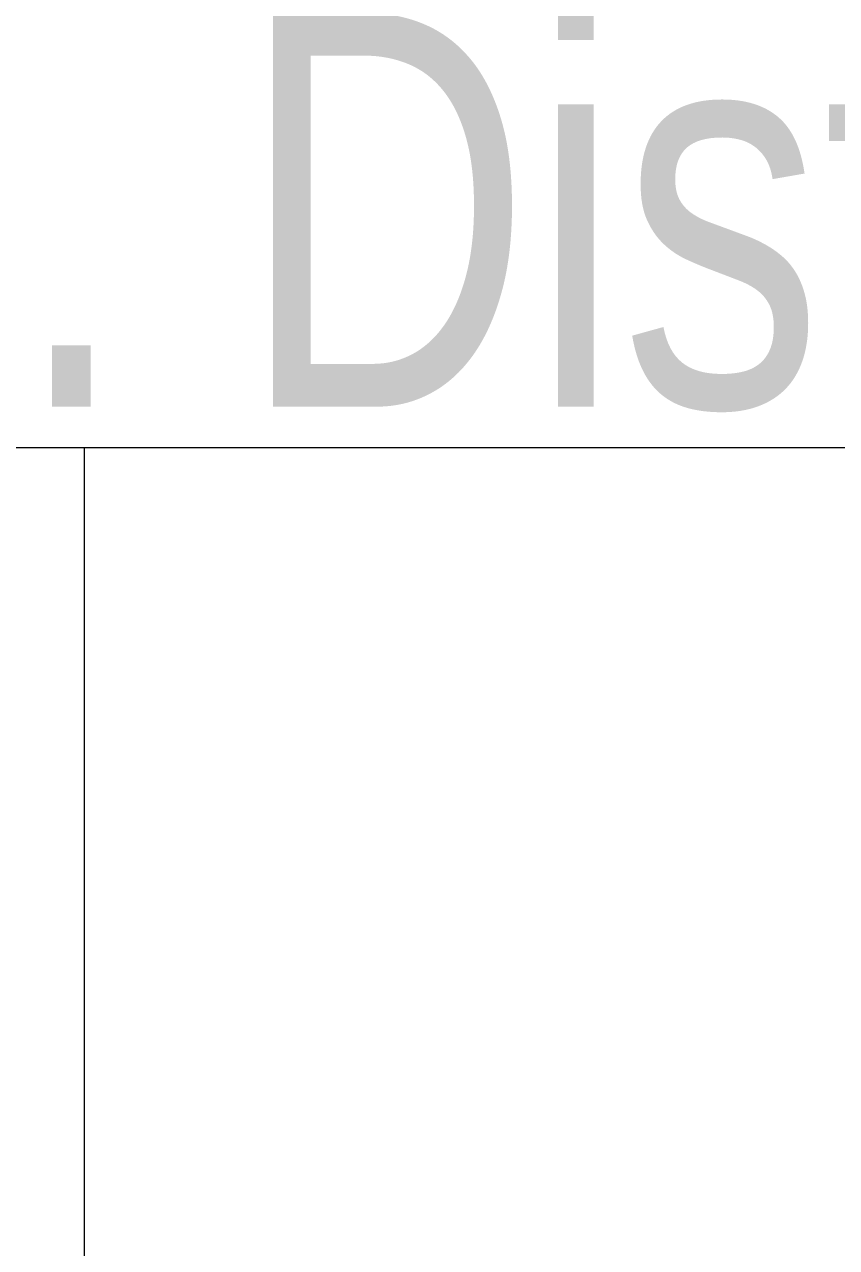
# Model space of a CAD drawing. Header units: millimetres. Extents: x 26027 to 581921, y 7230 to 233891.
# Drawn here: x 478372.6 to 478552.9, y 152657.6 to 152929.3 of the extents above; entities that cross this region are included whole.
import ezdxf

# ---------------------------------------------------------------- set-up
doc = ezdxf.new("R2010")
doc.units = ezdxf.units.MM
doc.header["$LTSCALE"] = 5
doc.layers.add('EXF', color=7, linetype='Continuous', lineweight=0, true_color=0x4e7e3e)
for name, color, linetype, lineweight in [('Medical Equipment and Furniture', 163, 'Continuous', 0), ('NEW Wall', 166, 'Continuous', 5), ('Walls', 32, 'Continuous', 5)]:
    doc.layers.add(name, color=color, linetype=linetype, lineweight=lineweight)
doc.styles.add('X3G_ENTITY_257CFD', font='swisscl.ttf', dxfattribs={"height": 200})

# ---------------------------------------------------------------- blocks, each defined once
blk = doc.blocks.new('*X24')
at = {"color": 0}
for p, q in [((13, 1), (13, 1)), ((13, 1), (13, 1)), ((13, 1), (13, 1)), ((13, 1), (13, 1)), ((13, 1), (13, 1)), ((13, 1), (13, 1)), ((13, 1), (13, 1)), ((13, 1), (13, 1)), ((13, 1), (13, 1)), ((13, 1), (13, 1)), ((13, 1), (13, 1)), ((13, 1), (13, 1)), ((13, 1), (13, 1)), ((13, 1), (13, 1)), ((13, 1), (13, 1)), ((13, 1), (14, 1)), ((13, 1), (14, 1)), ((13, 1), (14, 1)), ((13, 1), (13, 1)), ((13, 1), (13, 1)), ((13, 1), (13, 1)), ((13, 1), (13, 1)), ((13, 1), (13, 1)), ((13, 1), (13, 1)), ((13, 1), (13, 1)), ((13, 1), (13, 1)), ((13, 1), (13, 1)), ((13, 1), (13, 1)), ((13, 1), (13, 1)), ((13, 1), (13, 1)), ((13, 1), (13, 1)), ((13, 1), (13, 1)), ((13, 1), (13, 1)), ((13, 1), (13, 1)), ((13, 1), (13, 1)), ((13, 1), (13, 1)), ((13, 1), (13, 1)), ((13, 1), (13, 1)), ((13, 1), (13, 1)), ((13, 1), (13, 1)), ((13, 1), (13, 1)), ((13, 1), (13, 1)), ((13, 1), (13, 1)), ((13, 1), (13, 1)), ((13, 1), (13, 1)), ((13, 1), (13, 1)), ((13, 1), (13, 1)), ((13, 1), (13, 1)), ((13, 1), (13, 1)), ((13, 1), (13, 1)), ((13, 1), (13, 1)), ((13, 1), (13, 1)), ((13, 1), (13, 1)), ((13, 1), (13, 1)), ((13, 1), (13, 1)), ((13, 1), (13, 1)), ((13, 1), (13, 1)), ((13, 1), (13, 1)), ((13, 1), (13, 1)), ((13, 1), (13, 1)), ((13, 1), (13, 1)), ((13, 1), (13, 1)), ((13, 1), (13, 1)), ((13, 1), (13, 1)), ((13, 1), (13, 1)), ((13, 1), (13, 1)), ((13, 1), (13, 1)), ((13, 1), (13, 1)), ((13, 1), (13, 1)), ((13, 1), (13, 1)), ((13, 1), (13, 1)), ((13, 1), (13, 1)), ((13, 1), (13, 1)), ((13, 1), (13, 1)), ((13, 1), (13, 1)), ((13, 1), (13, 1)), ((13, 1), (13, 1)), ((13, 1), (13, 1)), ((13, 1), (13, 1)), ((13, 1), (13, 1)), ((13, 1), (13, 1)), ((13, 1), (13, 1)), ((13, 1), (13, 1)), ((13, 1), (13, 1)), ((13, 1), (13, 1)), ((13, 1), (13, 1)), ((13, 1), (13, 1)), ((13, 1), (13, 1)), ((13, 1), (13, 1)), ((13, 1), (13, 1)), ((13, 1), (13, 1)), ((13, 1), (13, 1)), ((13, 1), (13, 1)), ((13, 1), (13, 1)), ((13, 1), (13, 1)), ((13, 1), (13, 1)), ((13, 1), (13, 1)), ((13, 1), (13, 1)), ((13, 1), (13, 1)), ((13, 1), (13, 1)), ((13, 1), (13, 1)), ((13, 1), (13, 1)), ((13, 1), (13, 1)), ((13, 1), (13, 1)), ((13, 1), (13, 1)), ((13, 1), (13, 1)), ((13, 1), (13, 1)), ((13, 1), (13, 1)), ((13, 1), (13, 1)), ((13, 1), (13, 1)), ((13, 1), (13, 1)), ((13, 1), (13, 1)), ((13, 1), (13, 1)), ((13, 1), (13, 1)), ((13, 1), (13, 1)), ((13, 1), (13, 1)), ((13, 1), (13, 1)), ((13, 1), (13, 1)), ((13, 1), (13, 1)), ((13, 1), (13, 1)), ((13, 1), (13, 1)), ((13, 1), (13, 1)), ((13, 1), (13, 1)), ((13, 1), (14, 1)), ((13, 0), (13, 0)), ((13, 0), (13, 0)), ((13, 0), (13, 0)), ((13, 0), (13, 0)), ((13, 0), (13, 0)), ((13, 0), (13, 0)), ((13, 0), (13, 0)), ((13, 0), (13, 0)), ((13, 0), (13, 0)), ((13, 0), (13, 0)), ((13, 0), (13, 0)), ((13, 0), (13, 0)), ((13, 0), (13, 0)), ((13, 0), (13, 0)), ((13, 0), (13, 0)), ((13, 0), (13, 0)), ((13, 0), (13, 0)), ((13, 0), (13, 0)), ((13, 0), (13, 0)), ((13, 0), (13, 0)), ((13, 0), (13, 0)), ((13, 0), (13, 0)), ((13, 0), (13, 0)), ((13, 0), (13, 0)), ((13, 0), (13, 0)), ((13, 0), (13, 0)), ((13, 0), (13, 0)), ((13, 0), (13, 0)), ((13, 0), (13, 0)), ((13, 0), (13, 0)), ((13, 0), (13, 0)), ((13, 0), (13, 0)), ((13, 0), (13, 0)), ((13, 0), (13, 0)), ((13, 0), (13, 0)), ((13, 0), (13, 0)), ((13, 0), (13, 0)), ((13, 0), (13, 0)), ((13, 0), (13, 0)), ((13, 0), (13, 0)), ((13, 0), (13, 0)), ((13, 0), (13, 0)), ((13, 0), (13, 0)), ((13, 0), (13, 0)), ((13, 0), (13, 0)), ((13, 0), (13, 0)), ((13, 0), (13, 0)), ((13, 0), (13, 0)), ((13, 0), (14, 0)), ((13, 0), (14, 0)), ((13, 0), (13, 0)), ((13, 0), (14, 0)), ((14, 1), (14, 1)), ((14, 1), (14, 1)), ((14, 1), (14, 1)), ((14, 1), (14, 1)), ((14, 1), (14, 1)), ((14, 1), (14, 1)), ((14, 1), (14, 1)), ((14, 1), (14, 1)), ((14, 1), (14, 1)), ((14, 1), (14, 1)), ((14, 1), (14, 1)), ((14, 1), (14, 1)), ((14, 1), (14, 1)), ((14, 1), (14, 1)), ((14, 1), (14, 1)), ((14, 1), (14, 1)), ((14, 1), (14, 1)), ((14, 1), (14, 1)), ((14, 1), (14, 1)), ((14, 1), (14, 1)), ((14, 1), (14, 1)), ((14, 1), (14, 1)), ((14, 1), (14, 1)), ((14, 1), (14, 1)), ((14, 1), (14, 1)), ((14, 1), (14, 1)), ((14, 1), (14, 1)), ((14, 1), (14, 1)), ((14, 1), (14, 1)), ((14, 1), (14, 1)), ((14, 1), (14, 1)), ((14, 1), (14, 1)), ((14, 1), (14, 1)), ((14, 1), (14, 1)), ((14, 1), (14, 1)), ((14, 1), (14, 1)), ((14, 1), (14, 1)), ((14, 1), (14, 1)), ((14, 1), (14, 1)), ((14, 1), (14, 1)), ((14, 1), (14, 1)), ((14, 1), (14, 1)), ((14, 1), (14, 1)), ((14, 1), (14, 1)), ((14, 1), (14, 1)), ((14, 1), (14, 1)), ((14, 1), (14, 1)), ((14, 1), (14, 1)), ((14, 1), (14, 1)), ((14, 1), (14, 1)), ((14, 1), (14, 1)), ((14, 1), (14, 1)), ((14, 1), (14, 1)), ((14, 1), (14, 1)), ((14, 1), (14, 1)), ((14, 1), (14, 1)), ((14, 1), (14, 1)), ((14, 1), (14, 1)), ((14, 1), (14, 1)), ((14, 1), (14, 1)), ((14, 1), (14, 1)), ((14, 1), (14, 1)), ((14, 1), (14, 1)), ((14, 1), (14, 1)), ((14, 1), (14, 1)), ((14, 1), (14, 1)), ((14, 1), (14, 1)), ((14, 1), (14, 1)), ((14, 1), (14, 1)), ((14, 1), (14, 1)), ((14, 1), (14, 1)), ((14, 1), (14, 1)), ((14, 1), (14, 1)), ((14, 1), (14, 1)), ((14, 1), (14, 1)), ((14, 1), (14, 1)), ((14, 1), (14, 1)), ((14, 1), (14, 1)), ((14, 1), (14, 1)), ((14, 1), (14, 1)), ((14, 1), (14, 1)), ((14, 1), (14, 1)), ((14, 1), (14, 1)), ((14, 1), (14, 1)), ((14, 1), (14, 1)), ((14, 1), (14, 1)), ((14, 1), (14, 1)), ((14, 1), (14, 1)), ((14, 1), (14, 1)), ((14, 1), (14, 1)), ((14, 1), (14, 1)), ((14, 1), (14, 1)), ((14, 1), (14, 1)), ((14, 1), (14, 1)), ((14, 0), (14, 0)), ((14, 0), (14, 0)), ((14, 0), (14, 0)), ((14, 0), (14, 0)), ((14, 0), (14, 0)), ((14, 0), (14, 0)), ((14, 0), (14, 0)), ((14, 0), (14, 0)), ((14, 0), (14, 0)), ((14, 0), (14, 0)), ((14, 0), (14, 0)), ((14, 0), (14, 0)), ((14, 0), (14, 0)), ((14, 0), (14, 0)), ((14, 0), (14, 0)), ((14, 0), (14, 0)), ((14, 0), (14, 0)), ((14, 0), (14, 0)), ((14, 0), (14, 0)), ((14, 0), (14, 0)), ((14, 0), (14, 0)), ((14, 0), (14, 0)), ((14, 0), (14, 0)), ((14, 0), (14, 0)), ((14, 0), (14, 0)), ((14, 0), (14, 0)), ((14, 0), (14, 0)), ((14, 0), (14, 0)), ((14, 0), (14, 0)), ((14, 0), (14, 0)), ((14, 0), (14, 0)), ((14, 0), (14, 0)), ((14, 0), (14, 0)), ((14, 0), (14, 0)), ((14, 0), (14, 0)), ((14, 0), (14, 0)), ((14, 0), (14, 0)), ((14, 0), (14, 0)), ((14, 0), (14, 0)), ((14, 0), (14, 0)), ((14, 0), (14, 0)), ((14, 0), (14, 0)), ((14, 0), (14, 0)), ((14, 0), (14, 0)), ((14, 0), (14, 0)), ((14, 0), (14, 0)), ((14, 0), (14, 0)), ((14, 0), (14, 0)), ((13, 0), (13, 0)), ((13, 0), (14, 0)), ((13, 0), (13, 0)), ((13, 0), (14, 0)), ((13, 0), (13, 0)), ((13, 0), (14, 0)), ((13, 0), (13, 0)), ((13, 0), (13, 0)), ((13, 0), (13, 0)), ((13, 0), (13, 0)), ((13, 0), (14, 0)), ((13, 0), (13, 0)), ((13, 0), (14, 0)), ((13, 0), (13, 0)), ((13, 0), (14, 0)), ((13, 0), (13, 0)), ((13, 0), (14, 0)), ((13, 0), (13, 0)), ((13, 0), (14, 0)), ((13, 0), (13, 0)), ((13, 0), (14, 0)), ((13, 0), (13, 0)), ((13, 0), (14, 0)), ((13, 0), (13, 0)), ((13, 0), (13, 0)), ((13, 0), (13, 0)), ((13, 0), (14, 0)), ((13, 0), (13, 0)), ((13, 0), (14, 0)), ((13, 0), (13, 0)), ((13, 0), (14, 0)), ((13, 0), (13, 0)), ((13, 0), (14, 0)), ((13, 0), (13, 0)), ((13, 0), (13, 0)), ((13, 0), (13, 0)), ((13, 0), (13, 0)), ((13, 0), (13, 0)), ((13, 0), (13, 0)), ((13, 0), (13, 0)), ((13, 0), (13, 0)), ((13, 0), (13, 0)), ((13, 0), (13, 0)), ((13, 0), (13, 0)), ((13, 0), (13, 0)), ((13, 0), (13, 0)), ((13, 0), (13, 0)), ((13, 0), (13, 0)), ((13, 0), (13, 0)), ((13, 0), (13, 0)), ((13, 0), (13, 0)), ((13, 0), (13, 0)), ((13, 0), (13, 0)), ((13, 0), (13, 0)), ((13, 0), (13, 0)), ((13, 0), (13, 0)), ((13, 0), (13, 0)), ((13, 0), (13, 0)), ((13, 0), (13, 0)), ((13, 0), (13, 0)), ((13, 0), (13, 0)), ((13, 0), (13, 0)), ((13, 0), (13, 0)), ((13, 0), (13, 0)), ((13, -1), (13, -1)), ((13, -1), (13, -1)), ((13, -1), (13, -1)), ((13, -1), (13, -1)), ((13, -1), (13, -1)), ((13, -1), (14, -1)), ((13, -1), (13, -1)), ((14, 0), (14, 0)), ((14, 0), (14, 0)), ((14, 0), (14, 0)), ((14, 0), (14, 0)), ((14, 0), (14, 0)), ((14, 0), (14, 0)), ((14, 0), (14, 0)), ((14, 0), (14, 0)), ((14, 0), (14, 0)), ((14, 0), (14, 0)), ((14, 0), (14, 0)), ((14, 0), (14, 0)), ((14, 0), (14, 0)), ((14, 0), (14, 0)), ((14, 0), (14, 0)), ((13, 0), (14, 0)), ((14, 0), (14, 0)), ((14, 0), (14, 0)), ((14, 0), (14, 0)), ((14, 0), (14, 0)), ((14, 0), (14, 0)), ((14, 0), (14, 0)), ((14, 0), (14, 0)), ((14, 0), (14, 0)), ((14, 0), (14, 0)), ((14, 0), (14, 0)), ((14, 0), (14, 0)), ((14, 0), (14, 0)), ((14, 0), (14, 0)), ((14, 0), (14, 0)), ((14, 0), (14, 0)), ((14, 0), (14, 0)), ((14, 0), (14, 0)), ((14, 0), (14, 0)), ((14, 0), (14, 0)), ((14, 0), (14, 0)), ((14, 0), (14, 0)), ((14, 0), (14, 0)), ((14, 0), (14, 0)), ((14, 0), (14, 0)), ((14, 0), (14, 0)), ((14, 0), (14, 0)), ((14, 0), (14, 0)), ((14, 0), (14, 0)), ((14, 0), (14, 0)), ((14, 0), (14, 0)), ((14, 0), (14, 0)), ((14, 0), (14, 0)), ((14, 0), (14, 0)), ((14, 0), (14, 0)), ((14, -1), (14, -1)), ((14, -1), (14, -1)), ((14, -1), (14, -1)), ((14, -1), (14, -1)), ((14, -1), (14, -1))]:
    blk.add_line(p, q, dxfattribs=at)
blk = doc.blocks.new('*X23')
at = {"color": 0}
for p, q in [((5, 3), (5, 3)), ((5, 3), (5, 3)), ((5, 3), (5, 3)), ((5, 3), (5, 3)), ((5, 3), (5, 3)), ((5, 3), (5, 3)), ((5, 3), (5, 3)), ((5, 3), (5, 3)), ((5, 3), (5, 3)), ((5, 3), (5, 3)), ((5, 3), (5, 3)), ((5, 3), (5, 3)), ((5, 3), (5, 3)), ((5, 3), (5, 3)), ((5, 3), (5, 3)), ((5, 3), (5, 3)), ((5, 3), (5, 3)), ((5, 3), (5, 3)), ((5, 3), (5, 3)), ((5, 3), (5, 3)), ((5, 3), (5, 3)), ((5, 3), (5, 3)), ((5, 3), (5, 3)), ((5, 3), (5, 3)), ((5, 3), (5, 3)), ((5, 3), (5, 3)), ((5, 3), (5, 3)), ((5, 3), (5, 3)), ((5, 3), (5, 3)), ((5, 3), (5, 3)), ((5, 3), (5, 3)), ((5, 3), (5, 3)), ((5, 3), (5, 3)), ((5, 3), (5, 3)), ((5, 3), (5, 3)), ((5, 3), (5, 3)), ((5, 3), (5, 3)), ((5, 3), (5, 3)), ((5, 3), (5, 3)), ((5, 3), (5, 3)), ((5, 3), (5, 3)), ((5, 3), (5, 3)), ((5, 3), (5, 3)), ((5, 3), (5, 3)), ((5, 3), (5, 3)), ((5, 3), (5, 3)), ((5, 3), (5, 3)), ((5, 3), (5, 3)), ((5, 3), (5, 3)), ((5, 3), (5, 3)), ((5, 3), (5, 3)), ((5, 3), (5, 3)), ((5, 3), (5, 3)), ((5, 3), (5, 3)), ((5, 3), (5, 3)), ((5, 3), (5, 3)), ((5, 3), (5, 3)), ((5, 3), (5, 3)), ((5, 3), (5, 3)), ((5, 3), (5, 3)), ((5, 3), (5, 3)), ((5, 3), (5, 3)), ((5, 3), (5, 3)), ((5, 3), (5, 3)), ((5, 3), (5, 3)), ((5, 3), (5, 3)), ((6, 3), (5, 3)), ((5, 3), (5, 3)), ((6, 3), (5, 3)), ((5, 3), (5, 3)), ((6, 3), (5, 3)), ((5, 3), (5, 3)), ((6, 3), (5, 3)), ((5, 3), (5, 3)), ((5, 3), (5, 3)), ((5, 3), (5, 3)), ((5, 3), (5, 3)), ((5, 3), (5, 3)), ((5, 3), (5, 3)), ((5, 3), (5, 3)), ((5, 3), (5, 3)), ((5, 3), (5, 3)), ((5, 3), (5, 3)), ((5, 3), (5, 3)), ((5, 3), (5, 3)), ((5, 3), (5, 3)), ((5, 3), (5, 3)), ((5, 3), (5, 3)), ((5, 3), (5, 3)), ((5, 3), (5, 3)), ((5, 3), (5, 3)), ((5, 3), (5, 3)), ((5, 3), (5, 3)), ((5, 3), (5, 3)), ((5, 3), (5, 3)), ((5, 3), (5, 3)), ((6, 3), (6, 3)), ((6, 3), (6, 3)), ((6, 3), (6, 3)), ((6, 3), (6, 3)), ((6, 3), (6, 3)), ((6, 3), (6, 3)), ((6, 3), (6, 3)), ((6, 3), (6, 3)), ((6, 3), (6, 3)), ((6, 3), (6, 3)), ((6, 3), (6, 3)), ((6, 3), (6, 3)), ((6, 3), (6, 3)), ((6, 3), (6, 3)), ((6, 3), (6, 3)), ((6, 3), (6, 3)), ((6, 3), (6, 3)), ((6, 3), (6, 3)), ((6, 3), (6, 3)), ((6, 3), (6, 3)), ((6, 3), (6, 3)), ((6, 3), (6, 3)), ((6, 3), (6, 3)), ((6, 3), (6, 3)), ((6, 3), (6, 3)), ((6, 3), (6, 3)), ((6, 3), (6, 3)), ((6, 3), (6, 3)), ((6, 3), (6, 3)), ((6, 3), (6, 3)), ((6, 3), (6, 3)), ((6, 3), (6, 3)), ((6, 3), (6, 3)), ((6, 3), (6, 3)), ((6, 3), (6, 3)), ((6, 3), (6, 3)), ((6, 3), (6, 3)), ((6, 3), (6, 3)), ((6, 3), (6, 3)), ((6, 3), (6, 3)), ((6, 3), (6, 3)), ((6, 3), (6, 3)), ((6, 3), (6, 3)), ((6, 3), (6, 3)), ((6, 3), (6, 3)), ((6, 3), (6, 3)), ((6, 3), (6, 3)), ((6, 3), (6, 3)), ((6, 3), (6, 3)), ((6, 3), (6, 3)), ((6, 3), (6, 3)), ((6, 3), (6, 3)), ((6, 3), (6, 3)), ((6, 3), (6, 3)), ((6, 3), (6, 3)), ((6, 3), (6, 3)), ((6, 3), (6, 3)), ((6, 3), (6, 3)), ((6, 3), (6, 3)), ((6, 3), (6, 3)), ((6, 3), (6, 3)), ((6, 3), (6, 3)), ((6, 3), (6, 3)), ((6, 3), (6, 3)), ((6, 3), (6, 3)), ((6, 3), (6, 3)), ((6, 3), (6, 3)), ((6, 3), (6, 3)), ((6, 3), (6, 3)), ((6, 3), (6, 3)), ((6, 3), (6, 3)), ((6, 3), (6, 3)), ((6, 3), (6, 3)), ((6, 3), (6, 3)), ((6, 3), (6, 3)), ((6, 3), (6, 3)), ((6, 3), (6, 3)), ((6, 3), (6, 3)), ((6, 3), (6, 3)), ((6, 3), (6, 3)), ((6, 3), (6, 3)), ((6, 3), (6, 3)), ((6, 3), (6, 3)), ((6, 3), (6, 3)), ((6, 3), (6, 3)), ((6, 3), (6, 3)), ((6, 3), (6, 3)), ((6, 3), (6, 3)), ((6, 3), (6, 3)), ((6, 3), (6, 3)), ((6, 3), (6, 3)), ((6, 3), (6, 3)), ((6, 3), (6, 3)), ((6, 3), (6, 3)), ((6, 3), (6, 3)), ((6, 3), (6, 3)), ((6, 3), (6, 3)), ((6, 3), (6, 3)), ((6, 3), (6, 3)), ((6, 3), (6, 3)), ((6, 3), (6, 3)), ((6, 3), (6, 3)), ((6, 3), (6, 3)), ((6, 3), (6, 3)), ((6, 3), (6, 3)), ((6, 3), (6, 3)), ((6, 3), (6, 3)), ((6, 3), (6, 3)), ((6, 3), (6, 3)), ((6, 3), (6, 3)), ((6, 3), (6, 3)), ((6, 3), (6, 3)), ((6, 3), (6, 3)), ((6, 3), (6, 3)), ((6, 3), (6, 3)), ((6, 3), (6, 3)), ((6, 3), (6, 3)), ((6, 3), (6, 3)), ((6, 3), (6, 3)), ((6, 3), (6, 3)), ((6, 3), (6, 3)), ((6, 3), (6, 3)), ((6, 3), (6, 3)), ((6, 3), (6, 3)), ((6, 3), (6, 3)), ((6, 3), (6, 3)), ((6, 3), (6, 3)), ((6, 3), (6, 3)), ((6, 3), (6, 3)), ((6, 3), (6, 3)), ((6, 3), (6, 3)), ((6, 3), (6, 3)), ((6, 3), (6, 3)), ((6, 3), (6, 3)), ((6, 3), (6, 3)), ((6, 3), (6, 3)), ((6, 3), (6, 3)), ((6, 3), (6, 3)), ((6, 3), (6, 3)), ((6, 3), (6, 3)), ((6, 3), (6, 3)), ((6, 3), (6, 3)), ((6, 3), (6, 3)), ((6, 3), (6, 3)), ((6, 3), (6, 3)), ((6, 3), (6, 3)), ((6, 3), (6, 3)), ((6, 3), (6, 3)), ((6, 3), (6, 3)), ((6, 3), (6, 3)), ((6, 3), (6, 3)), ((6, 3), (6, 3)), ((6, 3), (6, 3)), ((6, 3), (6, 3)), ((6, 3), (6, 3)), ((6, 3), (6, 3)), ((6, 3), (6, 3)), ((6, 3), (6, 3)), ((6, 3), (6, 3)), ((6, 3), (6, 3)), ((6, 3), (6, 3)), ((6, 3), (6, 3)), ((6, 3), (6, 3)), ((6, 3), (6, 3)), ((6, 3), (6, 3)), ((6, 3), (6, 3)), ((6, 3), (6, 3)), ((6, 3), (6, 3)), ((6, 3), (6, 3)), ((6, 3), (6, 3)), ((6, 3), (6, 3)), ((6, 3), (6, 3)), ((6, 3), (6, 3)), ((6, 3), (6, 3)), ((6, 3), (6, 3)), ((6, 3), (6, 3)), ((6, 3), (6, 3)), ((6, 3), (6, 3)), ((6, 3), (6, 3)), ((6, 3), (6, 3)), ((6, 3), (6, 3)), ((6, 3), (6, 3)), ((6, 3), (6, 3)), ((6, 3), (6, 3)), ((6, 3), (6, 3)), ((6, 3), (6, 3)), ((6, 3), (6, 3)), ((6, 3), (6, 3)), ((6, 3), (6, 3)), ((6, 3), (6, 3)), ((6, 3), (6, 3)), ((6, 3), (6, 3)), ((6, 3), (6, 3)), ((6, 3), (6, 3)), ((6, 3), (6, 3)), ((6, 3), (6, 3)), ((6, 3), (6, 3)), ((6, 3), (6, 3)), ((6, 3), (6, 3)), ((6, 3), (6, 3)), ((6, 3), (6, 3)), ((6, 3), (6, 3)), ((6, 3), (6, 3)), ((6, 3), (6, 3)), ((6, 3), (5, 3)), ((6, 3), (5, 3)), ((6, 3), (5, 3)), ((6, 3), (5, 3)), ((6, 3), (5, 3)), ((6, 3), (6, 3)), ((6, 3), (6, 3)), ((6, 3), (6, 3)), ((6, 3), (6, 3)), ((6, 3), (6, 3)), ((6, 3), (6, 3)), ((6, 3), (6, 3)), ((6, 3), (6, 3)), ((6, 3), (6, 3)), ((6, 3), (6, 3)), ((6, 3), (6, 3)), ((6, 3), (6, 3)), ((6, 3), (6, 3)), ((6, 3), (6, 3)), ((6, 3), (6, 3)), ((6, 3), (6, 3)), ((6, 3), (6, 3)), ((6, 3), (6, 3)), ((6, 3), (6, 3)), ((6, 3), (6, 3)), ((6, 3), (6, 3)), ((6, 3), (6, 3)), ((6, 3), (6, 3)), ((6, 3), (6, 3)), ((6, 3), (6, 3)), ((6, 3), (6, 3)), ((6, 3), (6, 3)), ((6, 3), (6, 3)), ((6, 3), (6, 3)), ((6, 3), (6, 3)), ((6, 3), (6, 3)), ((6, 3), (6, 3)), ((6, 3), (6, 3)), ((6, 3), (6, 3)), ((6, 3), (6, 3)), ((6, 3), (6, 3)), ((6, 3), (6, 3)), ((6, 3), (6, 3)), ((6, 3), (6, 3)), ((6, 3), (6, 3)), ((6, 3), (6, 3)), ((6, 3), (6, 3)), ((6, 3), (6, 3)), ((6, 3), (6, 3)), ((6, 3), (6, 3)), ((6, 3), (6, 3)), ((6, 3), (6, 3)), ((6, 3), (6, 3)), ((6, 3), (6, 3)), ((6, 3), (6, 3)), ((6, 3), (6, 3)), ((6, 3), (6, 3)), ((6, 3), (6, 3)), ((6, 3), (6, 3)), ((6, 3), (6, 3)), ((6, 3), (6, 3)), ((6, 3), (6, 3)), ((6, 3), (6, 3)), ((6, 3), (6, 3)), ((6, 3), (6, 3)), ((6, 3), (6, 3)), ((6, 3), (6, 3)), ((6, 3), (6, 3)), ((6, 3), (6, 3)), ((6, 3), (6, 3)), ((6, 3), (6, 3)), ((6, 3), (6, 3)), ((6, 3), (6, 3)), ((6, 3), (6, 3)), ((6, 3), (6, 3)), ((6, 3), (6, 3)), ((6, 3), (6, 3)), ((6, 3), (6, 3)), ((6, 3), (6, 3)), ((6, 3), (6, 3)), ((6, 3), (6, 3)), ((6, 3), (6, 3)), ((6, 3), (6, 3)), ((6, 3), (6, 3)), ((6, 3), (6, 3)), ((6, 3), (6, 3)), ((6, 3), (6, 3)), ((6, 3), (6, 3)), ((6, 3), (6, 3)), ((6, 3), (6, 3)), ((6, 3), (6, 3)), ((6, 3), (6, 3)), ((6, 3), (6, 3)), ((6, 3), (6, 3)), ((6, 3), (6, 3)), ((6, 3), (6, 3)), ((6, 3), (6, 3)), ((6, 3), (6, 3)), ((6, 3), (6, 3)), ((6, 3), (6, 3)), ((6, 3), (6, 3)), ((6, 3), (6, 3)), ((6, 3), (6, 3)), ((6, 3), (6, 3)), ((6, 3), (6, 3)), ((6, 3), (6, 3)), ((6, 3), (6, 3)), ((6, 3), (6, 3)), ((6, 3), (6, 3)), ((6, 3), (6, 3)), ((6, 3), (6, 3)), ((6, 3), (6, 3)), ((6, 3), (6, 3)), ((6, 3), (6, 3)), ((6, 3), (6, 3)), ((6, 3), (6, 3)), ((6, 3), (6, 3)), ((6, 3), (6, 3)), ((6, 3), (6, 3)), ((6, 3), (6, 3)), ((6, 3), (6, 3)), ((6, 3), (6, 3)), ((6, 3), (6, 3)), ((6, 3), (6, 3)), ((6, 3), (6, 3)), ((6, 3), (6, 3)), ((6, 3), (6, 3)), ((6, 3), (6, 3)), ((6, 3), (6, 3)), ((6, 3), (6, 3)), ((6, 3), (6, 3)), ((6, 3), (6, 3)), ((6, 3), (6, 3)), ((6, 3), (6, 3)), ((6, 3), (6, 3)), ((6, 3), (6, 3)), ((6, 3), (6, 3)), ((6, 3), (6, 3)), ((6, 3), (6, 3)), ((6, 3), (6, 3)), ((6, 3), (6, 3)), ((6, 3), (6, 3)), ((6, 3), (6, 3)), ((6, 3), (6, 3)), ((6, 3), (6, 3)), ((6, 3), (6, 3)), ((6, 3), (6, 3)), ((6, 3), (6, 3)), ((6, 3), (6, 3)), ((6, 3), (6, 3)), ((6, 3), (6, 3)), ((6, 3), (6, 3)), ((6, 3), (6, 3)), ((6, 3), (6, 3)), ((6, 3), (6, 3)), ((6, 3), (6, 3)), ((6, 3), (6, 3)), ((6, 3), (6, 3)), ((6, 3), (6, 3)), ((6, 3), (6, 3)), ((6, 3), (6, 3)), ((6, 3), (6, 3)), ((6, 3), (6, 3)), ((6, 3), (6, 3)), ((6, 3), (6, 3)), ((6, 3), (6, 3)), ((6, 3), (6, 3)), ((6, 3), (6, 3)), ((6, 3), (6, 3)), ((6, 3), (6, 3)), ((6, 3), (6, 3)), ((6, 3), (6, 3)), ((6, 3), (6, 3)), ((6, 3), (6, 3)), ((6, 3), (6, 3)), ((6, 3), (6, 3)), ((6, 3), (6, 3)), ((6, 3), (6, 3)), ((6, 3), (6, 3)), ((6, 3), (6, 3)), ((6, 3), (6, 3)), ((6, 3), (6, 3)), ((6, 3), (6, 3)), ((6, 3), (6, 3)), ((6, 3), (6, 3)), ((6, 3), (6, 3)), ((6, 3), (6, 3)), ((6, 3), (6, 3)), ((6, 3), (6, 3)), ((6, 3), (6, 3)), ((6, 3), (6, 3)), ((6, 3), (6, 3)), ((6, 3), (6, 3)), ((6, 3), (6, 3)), ((6, 3), (6, 3)), ((6, 3), (6, 3)), ((6, 3), (6, 3)), ((6, 3), (6, 3)), ((6, 3), (6, 3)), ((6, 3), (6, 3)), ((6, 3), (6, 3)), ((6, 3), (6, 3)), ((6, 3), (6, 3)), ((6, 3), (6, 3)), ((6, 3), (6, 3)), ((6, 3), (6, 3)), ((6, 3), (6, 3)), ((6, 3), (6, 3)), ((6, 3), (6, 3)), ((6, 3), (6, 3)), ((6, 3), (6, 3)), ((6, 3), (6, 3)), ((6, 3), (6, 3)), ((6, 3), (6, 3)), ((6, 3), (6, 3)), ((6, 3), (6, 3)), ((6, 3), (6, 3)), ((6, 3), (6, 3)), ((6, 3), (6, 3)), ((6, 3), (6, 3)), ((6, 3), (6, 3)), ((6, 3), (6, 3)), ((6, 3), (6, 3)), ((6, 3), (6, 3)), ((6, 3), (6, 3)), ((6, 3), (6, 3)), ((6, 3), (6, 3)), ((6, 3), (6, 3)), ((6, 3), (6, 3)), ((6, 3), (6, 3)), ((6, 3), (6, 3)), ((6, 3), (6, 3)), ((6, 3), (6, 3)), ((6, 3), (6, 3)), ((6, 3), (6, 3)), ((6, 3), (6, 3)), ((6, 3), (6, 3)), ((6, 3), (6, 3)), ((6, 3), (6, 3)), ((6, 3), (6, 3)), ((6, 3), (6, 3)), ((6, 3), (6, 3)), ((6, 3), (6, 3)), ((6, 3), (6, 3)), ((6, 3), (6, 3)), ((6, 3), (6, 3)), ((6, 3), (6, 3)), ((6, 3), (6, 3)), ((6, 3), (6, 3)), ((6, 3), (6, 3)), ((6, 3), (6, 3)), ((6, 3), (6, 3)), ((6, 3), (6, 3)), ((6, 3), (6, 3)), ((6, 3), (6, 3)), ((6, 3), (6, 3)), ((6, 3), (6, 3)), ((6, 3), (6, 3)), ((6, 3), (6, 3)), ((6, 3), (6, 3)), ((6, 3), (6, 3)), ((6, 3), (6, 3)), ((6, 3), (6, 3)), ((6, 3), (6, 3)), ((6, 3), (6, 3)), ((6, 3), (6, 3)), ((6, 3), (6, 3)), ((6, 3), (6, 3)), ((6, 3), (6, 3)), ((6, 3), (6, 3)), ((6, 3), (6, 3)), ((6, 3), (6, 3)), ((6, 3), (6, 3)), ((6, 3), (6, 3)), ((6, 3), (6, 3)), ((6, 3), (6, 3)), ((6, 3), (6, 3)), ((6, 3), (6, 3)), ((6, 3), (6, 3)), ((6, 3), (6, 3)), ((6, 3), (6, 3)), ((6, 3), (6, 3)), ((6, 3), (6, 3)), ((6, 3), (6, 3)), ((6, 3), (6, 3)), ((6, 3), (6, 3)), ((6, 3), (6, 3)), ((6, 3), (6, 3)), ((6, 3), (6, 3)), ((6, 3), (6, 3)), ((6, 3), (6, 3)), ((6, 3), (6, 3)), ((6, 3), (6, 3)), ((6, 3), (6, 3)), ((6, 3), (6, 3)), ((6, 3), (6, 3)), ((6, 3), (6, 3)), ((6, 3), (6, 3)), ((6, 3), (6, 3)), ((6, 3), (6, 3)), ((6, 3), (6, 3)), ((6, 3), (6, 3)), ((6, 3), (6, 3)), ((6, 3), (6, 3)), ((6, 3), (6, 3)), ((6, 3), (6, 3)), ((6, 3), (6, 3)), ((6, 3), (6, 3)), ((6, 3), (6, 3)), ((6, 3), (6, 3)), ((6, 3), (6, 3)), ((6, 3), (6, 3)), ((6, 3), (6, 3)), ((6, 3), (6, 3)), ((6, 3), (6, 3)), ((6, 3), (6, 3)), ((6, 3), (6, 3)), ((6, 3), (6, 3)), ((6, 3), (6, 3)), ((6, 3), (6, 3)), ((6, 3), (6, 3)), ((6, 3), (6, 3))]:
    blk.add_line(p, q, dxfattribs=at)
blk = doc.blocks.new('GF21043-P')
at = {"color": 0}
for p, q in [((0.8, 0.75), (-0.8, 0.75)), ((0.8, 0), (0.8, 0.75))]:
    blk.add_line(p, q, dxfattribs=at)
for points in [[(0.8, 0.75), (0.8, 0.75), (0.8, 0.75), (0.8, 0.75), (0.8, 0.75), (0.8, 0.75), (0.8, 0.75), (0.8, 0.75), (0.8, 0.75), (0.8, 0.75), (0.8, 0.75), (0.8, 0.75), (0.8, 0.75), (0.8, 0.75), (0.8, 0.75), (0.8, 0.75), (0.8, 0.75), (0.8, 0.75), (0.8, 0.75), (0.8, 0.75), (0.8, 0.75), (0.8, 0.75), (0.8, 0.75), (0.8, 0.75), (0.8, 0.75), (0.8, 0.75), (0.8, 0.75), (0.8, 0.75), (0.8, 0.75), (0.8, 0.75), (0.8, 0.75), (0.8, 0.75), (0.8, 0.75), (0.8, 0.75), (0.8, 0.75), (0.8, 0.75), (0.8, 0.75), (0.8, 0.75), (0.8, 0.75), (0.8, 0.75), (0.8, 0.75), (0.8, 0.75), (0.8, 0.75), (0.8, 0.75), (0.8, 0.75), (0.8, 0.75), (0.8, 0.75), (0.8, 0.75), (0.8, 0.75), (0.8, 0.75), (0.8, 0.75), (0.8, 0.75), (0.8, 0.75), (0.8, 0.75), (0.8, 0.75), (0.8, 0.75), (0.8, 0.75), (0.8, 0.75), (0.8, 0.75), (0.8, 0.75), (0.8, 0.75), (0.8, 0.75), (0.8, 0.75), (0.8, 0.75), (0.8, 0.75), (0.8, 0.75), (0.8, 0.75), (0.8, 0.75), (0.8, 0.75), (0.8, 0.75), (0.8, 0.75), (0.8, 0.75), (0.8, 0.75), (0.8, 0.75), (0.8, 0.75), (0.8, 0.75), (0.8, 0.75), (0.8, 0.75), (0.8, 0.75), (0.8, 0.75), (0.8, 0.75), (0.8, 0.75), (0.8, 0.75), (0.8, 0.75), (0.8, 0.75), (0.8, 0.75), (0.8, 0.75), (0.8, 0.75), (0.8, 0.75), (0.8, 0.75), (0.8, 0.75), (0.8, 0.75), (0.8, 0.75), (0.8, 0.75), (0.8, 0.75), (0.8, 0.75), (0.8, 0.75), (0.8, 0.75), (0.8, 0.75), (0.8, 0.75), (0.8, 0.75), (0.8, 0.75), (0.8, 0.75), (0.8, 0.75), (0.8, 0.75), (0.8, 0.75), (0.8, 0.75), (0.8, 0.75), (0.8, 0.75), (0.8, 0.75), (0.8, 0.75), (0.8, 0.75), (0.8, 0.75), (0.8, 0.75), (0.8, 0.75), (0.8, 0.75), (0.8, 0.75), (0.8, 0.75), (0.8, 0.75), (0.8, 0.75), (0.8, 0.75), (0.8, 0.75), (0.8, 0.75), (0.8, 0.75), (0.8, 0.75), (0.8, 0.75), (0.8, 0.75), (0.8, 0.75), (0.8, 0.75), (0.8, 0.75), (0.8, 0.75), (0.8, 0.75), (0.8, 0.75), (0.8, 0.75), (0.8, 0.75), (0.8, 0.75), (0.8, 0.75), (0.8, 0.75), (0.8, 0.75), (0.8, 0.75), (0.8, 0.75), (0.8, 0.75), (0.8, 0.75), (0.8, 0.75), (0.8, 0.75), (0.8, 0.75), (0.8, 0.75), (0.8, 0.75), (0.8, 0.75), (0.8, 0.75), (0.8, 0.75), (0.8, 0.75), (0.8, 0.75), (0.8, 0.75), (0.8, 0.75), (0.8, 0.75), (0.8, 0.75), (0.8, 0.75), (0.8, 0.75), (0.8, 0.75), (0.8, 0.75), (0.8, 0.75), (0.8, 0.75), (0.8, 0.75), (0.8, 0.75), (0.8, 0.75), (0.8, 0.75), (0.8, 0.75), (0.8, 0.75), (0.8, 0.75), (0.8, 0.75), (0.8, 0.75), (0.8, 0.75), (0.8, 0.75), (0.8, 0.75), (0.8, 0.75), (0.8, 0.75), (0.8, 0.75), (0.8, 0.75), (0.8, 0.75), (0.8, 0.75), (0.8, 0.75), (0.8, 0.75), (0.8, 0.75), (0.8, 0.75), (0.8, 0.75), (0.8, 0.75), (0.8, 0.75), (0.8, 0.75), (0.8, 0.75), (0.8, 0.75), (0.8, 0.75), (0.8, 0.75), (0.8, 0.75), (0.8, 0.75), (0.8, 0.75), (0.8, 0.75), (0.8, 0.75), (0.8, 0.75), (0.8, 0.75), (0.8, 0.75), (0.8, 0.75), (0.8, 0.75), (0.8, 0.75), (0.8, 0.75), (0.8, 0.75), (0.8, 0.75), (0.8, 0.75), (0.8, 0.75), (0.8, 0.75), (0.8, 0.75), (0.8, 0.75), (0.8, 0.75), (0.8, 0.75), (0.8, 0.75), (0.8, 0.75), (0.8, 0.75), (0.8, 0.75), (0.8, 0.75), (0.8, 0.75), (0.8, 0.75), (0.8, 0.75), (0.8, 0.75), (0.8, 0.75), (0.8, 0.75), (0.8, 0.75), (0.8, 0.75), (0.8, 0.75), (0.8, 0.75), (0.8, 0.75), (0.8, 0.75), (0.8, 0.75), (0.8, 0.75), (0.8, 0.75), (0.8, 0.75), (0.8, 0.75), (0.8, 0.75), (0.8, 0.75), (0.8, 0.75), (0.8, 0.75), (0.8, 0.75), (0.8, 0.75), (0.8, 0.75), (0.8, 0.75), (0.8, 0.75), (0.8, 0.75), (0.8, 0.75), (0.8, 0.75), (0.8, 0.75), (0.8, 0.75), (0.8, 0.75), (0.8, 0.75), (0.8, 0.75), (0.8, 0.75), (0.8, 0.75), (0.8, 0.75), (0.8, 0.75), (0.8, 0.75), (0.8, 0.75), (0.8, 0.75), (0.8, 0.75), (0.8, 0.75), (0.8, 0.75), (0.8, 0.75), (0.8, 0.75), (0.8, 0.75), (0.8, 0.75), (0.8, 0.75), (0.8, 0.75), (0.8, 0.75), (0.8, 0.75), (0.8, 0.75), (0.8, 0.75), (0.8, 0.75), (0.8, 0.75), (0.8, 0.75), (0.8, 0.75)], [(0.8, 0.75), (0.8, 0.75), (0.8, 0.75), (0.8, 0.75), (0.8, 0.75), (0.8, 0.75), (0.8, 0.75), (0.8, 0.75), (0.8, 0.75), (0.8, 0.75), (0.8, 0.75), (0.8, 0.75), (0.8, 0.75), (0.8, 0.75), (0.8, 0.75), (0.8, 0.75), (0.8, 0.75), (0.8, 0.75), (0.8, 0.75), (0.8, 0.75), (0.8, 0.75), (0.8, 0.75), (0.8, 0.75), (0.8, 0.75), (0.8, 0.75), (0.8, 0.75), (0.8, 0.75), (0.8, 0.75), (0.8, 0.75), (0.8, 0.75), (0.8, 0.75), (0.8, 0.75), (0.8, 0.75), (0.8, 0.75), (0.8, 0.75), (0.8, 0.75), (0.8, 0.75), (0.8, 0.75), (0.8, 0.75), (0.8, 0.75), (0.8, 0.75), (0.8, 0.75), (0.8, 0.75), (0.8, 0.75), (0.8, 0.75), (0.8, 0.75), (0.8, 0.75), (0.8, 0.75), (0.8, 0.75), (0.8, 0.75), (0.8, 0.75), (0.8, 0.75), (0.8, 0.75), (0.8, 0.75), (0.8, 0.75), (0.8, 0.75), (0.8, 0.75), (0.8, 0.75), (0.8, 0.75), (0.8, 0.75), (0.8, 0.75), (0.8, 0.75), (0.8, 0.75), (0.8, 0.75), (0.8, 0.75), (0.8, 0.75), (0.8, 0.75), (0.8, 0.75), (0.8, 0.75), (0.8, 0.75), (0.8, 0.75), (0.8, 0.75), (0.8, 0.75), (0.8, 0.75), (0.8, 0.75), (0.8, 0.75), (0.8, 0.75), (0.8, 0.75), (0.8, 0.75), (0.8, 0.75), (0.8, 0.75), (0.8, 0.75), (0.8, 0.75), (0.8, 0.75), (0.8, 0.75), (0.8, 0.75), (0.8, 0.75), (0.8, 0.75), (0.8, 0.75), (0.8, 0.75), (0.8, 0.75), (0.8, 0.75), (0.8, 0.75), (0.8, 0.75), (0.8, 0.75), (0.8, 0.75), (0.8, 0.75), (0.8, 0.75), (0.8, 0.75), (0.8, 0.75), (0.8, 0.75), (0.8, 0.75), (0.8, 0.75), (0.8, 0.75), (0.8, 0.75), (0.8, 0.75), (0.8, 0.75), (0.8, 0.75), (0.8, 0.75), (0.8, 0.75), (0.8, 0.75), (0.8, 0.75), (0.8, 0.75), (0.8, 0.75), (0.8, 0.75), (0.8, 0.75), (0.8, 0.75), (0.8, 0.75), (0.8, 0.75), (0.8, 0.75), (0.8, 0.75), (0.8, 0.75), (0.8, 0.75), (0.8, 0.75), (0.8, 0.75), (0.8, 0.75), (0.8, 0.75), (0.8, 0.75), (0.8, 0.75), (0.8, 0.75), (0.8, 0.75), (0.8, 0.75), (0.8, 0.75), (0.8, 0.75), (0.8, 0.75), (0.8, 0.75), (0.8, 0.75), (0.8, 0.75), (0.8, 0.75), (0.8, 0.75), (0.8, 0.75), (0.8, 0.75), (0.8, 0.75), (0.8, 0.75), (0.8, 0.75), (0.8, 0.75), (0.8, 0.75), (0.8, 0.75), (0.8, 0.75), (0.8, 0.75), (0.8, 0.75), (0.8, 0.75), (0.8, 0.75), (0.8, 0.75), (0.8, 0.75), (0.8, 0.75), (0.8, 0.75), (0.8, 0.75), (0.8, 0.75), (0.8, 0.75), (0.8, 0.75), (0.8, 0.75), (0.8, 0.75), (0.8, 0.75), (0.8, 0.75), (0.8, 0.75), (0.8, 0.75), (0.8, 0.75), (0.8, 0.75), (0.8, 0.75), (0.8, 0.75), (0.8, 0.75), (0.8, 0.75), (0.8, 0.75), (0.8, 0.75), (0.8, 0.75), (0.8, 0.75), (0.8, 0.75), (0.8, 0.75), (0.8, 0.75), (0.8, 0.75), (0.8, 0.75), (0.8, 0.75), (0.8, 0.75), (0.8, 0.75), (0.8, 0.75), (0.8, 0.75), (0.8, 0.75), (0.8, 0.75), (0.8, 0.75), (0.8, 0.75), (0.8, 0.75), (0.8, 0.75), (0.8, 0.75), (0.8, 0.75), (0.8, 0.75), (0.8, 0.75), (0.8, 0.75), (0.8, 0.75), (0.8, 0.75), (0.8, 0.75), (0.8, 0.75), (0.8, 0.75), (0.8, 0.75), (0.8, 0.75), (0.8, 0.75), (0.8, 0.75), (0.8, 0.75), (0.8, 0.75), (0.8, 0.75), (0.8, 0.75), (0.8, 0.75), (0.8, 0.75), (0.8, 0.75), (0.8, 0.75), (0.8, 0.75), (0.8, 0.75), (0.8, 0.75), (0.8, 0.75)], [(0.8, 0.75), (0.8, 0.75), (0.8, 0.75), (0.8, 0.75), (0.8, 0.75), (0.8, 0.75), (0.8, 0.75), (0.8, 0.75), (0.8, 0.75), (0.8, 0.75), (0.8, 0.75), (0.8, 0.75), (0.8, 0.75), (0.8, 0.75), (0.8, 0.75), (0.8, 0.75), (0.8, 0.75), (0.8, 0.75), (0.8, 0.75), (0.8, 0.75), (0.8, 0.75), (0.8, 0.75), (0.8, 0.75), (0.8, 0.75), (0.8, 0.75), (0.8, 0.75), (0.8, 0.75), (0.8, 0.75), (0.8, 0.75), (0.8, 0.75), (0.8, 0.75), (0.8, 0.75), (0.8, 0.75), (0.8, 0.75), (0.8, 0.75), (0.8, 0.75), (0.8, 0.75), (0.8, 0.75), (0.8, 0.75), (0.8, 0.75), (0.8, 0.75), (0.8, 0.75), (0.8, 0.75), (0.8, 0.75), (0.8, 0.75), (0.8, 0.75), (0.8, 0.75), (0.8, 0.75), (0.8, 0.75), (0.8, 0.75), (0.8, 0.75), (0.8, 0.75), (0.8, 0.75), (0.8, 0.75), (0.8, 0.75), (0.8, 0.75), (0.8, 0.75), (0.8, 0.75), (0.8, 0.75), (0.8, 0.75), (0.8, 0.75), (0.8, 0.75), (0.8, 0.75), (0.8, 0.75), (0.8, 0.75), (0.8, 0.75), (0.8, 0.75), (0.8, 0.75), (0.8, 0.75), (0.8, 0.75), (0.8, 0.75), (0.8, 0.75), (0.8, 0.75), (0.8, 0.75), (0.8, 0.75), (0.8, 0.75), (0.8, 0.75), (0.8, 0.75), (0.8, 0.75), (0.8, 0.75), (0.8, 0.75), (0.8, 0.75), (0.8, 0.75), (0.8, 0.75), (0.8, 0.75), (0.8, 0.75), (0.8, 0.75), (0.8, 0.75), (0.8, 0.75), (0.8, 0.75), (0.8, 0.75), (0.8, 0.75), (0.8, 0.75), (0.8, 0.75), (0.8, 0.75), (0.8, 0.75), (0.8, 0.75), (0.8, 0.75), (0.8, 0.75), (0.8, 0.75), (0.8, 0.75), (0.8, 0.75), (0.8, 0.75), (0.8, 0.75), (0.8, 0.75), (0.8, 0.75), (0.8, 0.75), (0.8, 0.75), (0.8, 0.75), (0.8, 0.75), (0.8, 0.75), (0.8, 0.75), (0.8, 0.75), (0.8, 0.75), (0.8, 0.75), (0.8, 0.75), (0.8, 0.75), (0.8, 0.75), (0.8, 0.75), (0.8, 0.75), (0.8, 0.75), (0.8, 0.75), (0.8, 0.75), (0.8, 0.75), (0.8, 0.75), (0.8, 0.75), (0.8, 0.75), (0.8, 0.75), (0.8, 0.75), (0.8, 0.75), (0.8, 0.75), (0.8, 0.75), (0.8, 0.75), (0.8, 0.75), (0.8, 0.75), (0.8, 0.75), (0.8, 0.75), (0.8, 0.75), (0.8, 0.75), (0.8, 0.75), (0.8, 0.75), (0.8, 0.75), (0.8, 0.75), (0.8, 0.75), (0.8, 0.75), (0.8, 0.75), (0.8, 0.75), (0.8, 0.75), (0.8, 0.75), (0.8, 0.75), (0.8, 0.75), (0.8, 0.75), (0.8, 0.75), (0.8, 0.75), (0.8, 0.75), (0.8, 0.75), (0.8, 0.75), (0.8, 0.75), (0.8, 0.75), (0.8, 0.75), (0.8, 0.75), (0.8, 0.75), (0.8, 0.75), (0.8, 0.75), (0.8, 0.75), (0.8, 0.75), (0.8, 0.75), (0.8, 0.75), (0.8, 0.75), (0.8, 0.75), (0.8, 0.75), (0.8, 0.75), (0.8, 0.75), (0.8, 0.75), (0.8, 0.75), (0.8, 0.75), (0.8, 0.75), (0.8, 0.75), (0.8, 0.75), (0.8, 0.75), (0.8, 0.75), (0.8, 0.75), (0.8, 0.75), (0.8, 0.75), (0.8, 0.75), (0.8, 0.75), (0.8, 0.75), (0.8, 0.75), (0.8, 0.75), (0.8, 0.75), (0.8, 0.75), (0.8, 0.75), (0.8, 0.75), (0.8, 0.75), (0.8, 0.75), (0.8, 0.75), (0.8, 0.75), (0.8, 0.75), (0.8, 0.75), (0.8, 0.75), (0.8, 0.75), (0.8, 0.75), (0.8, 0.75), (0.8, 0.75), (0.8, 0.75), (0.8, 0.75), (0.8, 0.75), (0.8, 0.75), (0.8, 0.75), (0.8, 0.75), (0.8, 0.75), (0.8, 0.75), (0.8, 0.75), (0.8, 0.75)]]:
    blk.add_lwpolyline(points, close=True, dxfattribs=at)
at = {"layer": 'NEW Wall', "color": 0, "linetype": 'Continuous'}
for points in [[(0.8, 0.75), (0.8, 0.75), (0.8, 0.75), (0.8, 0.75), (0.8, 0.75), (0.8, 0.75), (0.8, 0.75), (0.8, 0.75), (0.8, 0.75), (0.8, 0.75)], [(0.8, 0.75), (0.8, 0.75), (0.8, 0.75), (0.8, 0.75), (0.8, 0.75), (0.8, 0.75), (0.8, 0.75), (0.8, 0.75), (0.8, 0.75)], [(0.8, 0.75), (0.8, 0.75), (0.8, 0.75), (0.8, 0.75), (0.8, 0.75), (0.8, 0.75), (0.8, 0.75), (0.8, 0.75), (0.8, 0.75), (0.8, 0.75), (0.8, 0.75), (0.8, 0.75), (0.8, 0.75), (0.8, 0.75), (0.8, 0.75), (0.8, 0.75), (0.8, 0.75), (0.8, 0.75)], [(0.8, 0.75), (0.8, 0.75), (0.8, 0.75), (0.8, 0.75), (0.8, 0.75), (0.8, 0.75), (0.8, 0.75)], [(0.8, 0.75), (0.8, 0.75), (0.8, 0.75), (0.8, 0.75), (0.8, 0.75), (0.8, 0.75), (0.8, 0.75), (0.8, 0.75), (0.8, 0.75), (0.8, 0.75), (0.8, 0.75), (0.8, 0.75), (0.8, 0.75), (0.8, 0.75), (0.8, 0.75)], [(0.8, 0.75), (0.8, 0.75), (0.8, 0.75), (0.8, 0.75), (0.8, 0.75), (0.8, 0.75), (0.8, 0.75), (0.8, 0.75), (0.8, 0.75), (0.8, 0.75)], [(0.8, 0.75), (0.8, 0.75), (0.8, 0.75), (0.8, 0.75), (0.8, 0.75), (0.8, 0.75), (0.8, 0.75), (0.8, 0.75), (0.8, 0.75), (0.8, 0.75), (0.8, 0.75), (0.8, 0.75)], [(0.8, 0.75), (0.8, 0.75), (0.8, 0.75), (0.8, 0.75), (0.8, 0.75), (0.8, 0.75), (0.8, 0.75), (0.8, 0.75), (0.8, 0.75), (0.8, 0.75)], [(0.8, 0.75), (0.8, 0.75), (0.8, 0.75), (0.8, 0.75), (0.8, 0.75), (0.8, 0.75), (0.8, 0.75), (0.8, 0.75), (0.8, 0.75), (0.8, 0.75)], [(0.8, 0.75), (0.8, 0.75), (0.8, 0.75), (0.8, 0.75), (0.8, 0.75), (0.8, 0.75), (0.8, 0.75), (0.8, 0.75)], [(0.8, 0.75), (0.8, 0.75), (0.8, 0.75), (0.8, 0.75), (0.8, 0.75), (0.8, 0.75), (0.8, 0.75), (0.8, 0.75), (0.8, 0.75), (0.8, 0.75), (0.8, 0.75), (0.8, 0.75), (0.8, 0.75), (0.8, 0.75), (0.8, 0.75), (0.8, 0.75), (0.8, 0.75), (0.8, 0.75), (0.8, 0.75), (0.8, 0.75), (0.8, 0.75), (0.8, 0.75), (0.8, 0.75), (0.8, 0.75), (0.8, 0.75), (0.8, 0.75), (0.8, 0.75), (0.8, 0.75), (0.8, 0.75), (0.8, 0.75), (0.8, 0.75), (0.8, 0.75), (0.8, 0.75), (0.8, 0.75), (0.8, 0.75), (0.8, 0.75), (0.8, 0.75), (0.8, 0.75), (0.8, 0.75), (0.8, 0.75), (0.8, 0.75), (0.8, 0.75), (0.8, 0.75), (0.8, 0.75), (0.8, 0.75), (0.8, 0.75), (0.8, 0.75), (0.8, 0.75), (0.8, 0.75), (0.8, 0.75), (0.8, 0.75), (0.8, 0.75), (0.8, 0.75), (0.8, 0.75), (0.8, 0.75), (0.8, 0.75), (0.8, 0.75), (0.8, 0.75), (0.8, 0.75), (0.8, 0.75), (0.8, 0.75), (0.8, 0.75), (0.8, 0.75), (0.8, 0.75), (0.8, 0.75), (0.8, 0.75), (0.8, 0.75), (0.8, 0.75), (0.8, 0.75), (0.8, 0.75), (0.8, 0.75), (0.8, 0.75), (0.8, 0.75), (0.8, 0.75), (0.8, 0.75), (0.8, 0.75), (0.8, 0.75), (0.8, 0.75), (0.8, 0.75), (0.8, 0.75), (0.8, 0.75), (0.8, 0.75), (0.8, 0.75), (0.8, 0.75), (0.8, 0.75), (0.8, 0.75), (0.8, 0.75), (0.8, 0.75), (0.8, 0.75), (0.8, 0.75), (0.8, 0.75), (0.8, 0.75), (0.8, 0.75), (0.8, 0.75), (0.8, 0.75), (0.8, 0.75), (0.8, 0.75), (0.8, 0.75), (0.8, 0.75), (0.8, 0.75), (0.8, 0.75), (0.8, 0.75), (0.8, 0.75), (0.8, 0.75), (0.8, 0.75), (0.8, 0.75), (0.8, 0.75), (0.8, 0.75), (0.8, 0.75), (0.8, 0.75), (0.8, 0.75)], [(0.8, 0.75), (0.8, 0.75), (0.8, 0.75), (0.8, 0.75), (0.8, 0.75), (0.8, 0.75), (0.8, 0.75), (0.8, 0.75), (0.8, 0.75), (0.8, 0.75), (0.8, 0.75), (0.8, 0.75), (0.8, 0.75), (0.8, 0.75), (0.8, 0.75), (0.8, 0.75), (0.8, 0.75)], [(0.8, 0.75), (0.8, 0.75), (0.8, 0.75), (0.8, 0.75), (0.8, 0.75), (0.8, 0.75), (0.8, 0.75)], [(0.8, 0.75), (0.8, 0.75), (0.8, 0.75), (0.8, 0.75), (0.8, 0.75), (0.8, 0.75), (0.8, 0.75), (0.8, 0.75), (0.8, 0.75), (0.8, 0.75), (0.8, 0.75), (0.8, 0.75), (0.8, 0.75), (0.8, 0.75), (0.8, 0.75), (0.8, 0.75), (0.8, 0.75), (0.8, 0.75), (0.8, 0.75), (0.8, 0.75), (0.8, 0.75), (0.8, 0.75), (0.8, 0.75), (0.8, 0.75), (0.8, 0.75), (0.8, 0.75), (0.8, 0.75), (0.8, 0.75), (0.8, 0.75), (0.8, 0.75), (0.8, 0.75), (0.8, 0.75), (0.8, 0.75), (0.8, 0.75), (0.8, 0.75), (0.8, 0.75), (0.8, 0.75), (0.8, 0.75), (0.8, 0.75), (0.8, 0.75), (0.8, 0.75), (0.8, 0.75), (0.8, 0.75), (0.8, 0.75), (0.8, 0.75), (0.8, 0.75), (0.8, 0.75), (0.8, 0.75), (0.8, 0.75), (0.8, 0.75), (0.8, 0.75), (0.8, 0.75), (0.8, 0.75), (0.8, 0.75), (0.8, 0.75), (0.8, 0.75), (0.8, 0.75), (0.8, 0.75), (0.8, 0.75), (0.8, 0.75), (0.8, 0.75), (0.8, 0.75), (0.8, 0.75), (0.8, 0.75), (0.8, 0.75), (0.8, 0.75), (0.8, 0.75), (0.8, 0.75), (0.8, 0.75), (0.8, 0.75), (0.8, 0.75), (0.8, 0.75), (0.8, 0.75), (0.8, 0.75), (0.8, 0.75), (0.8, 0.75), (0.8, 0.75), (0.8, 0.75), (0.8, 0.75), (0.8, 0.75), (0.8, 0.75), (0.8, 0.75), (0.8, 0.75), (0.8, 0.75), (0.8, 0.75), (0.8, 0.75), (0.8, 0.75), (0.8, 0.75), (0.8, 0.75)], [(0.8, 0.75), (0.8, 0.75), (0.8, 0.75), (0.8, 0.75), (0.8, 0.75), (0.8, 0.75), (0.8, 0.75), (0.8, 0.75), (0.8, 0.75), (0.8, 0.75), (0.8, 0.75), (0.8, 0.75), (0.8, 0.75), (0.8, 0.75), (0.8, 0.75), (0.8, 0.75), (0.8, 0.75), (0.8, 0.75), (0.8, 0.75), (0.8, 0.75), (0.8, 0.75), (0.8, 0.75), (0.8, 0.75), (0.8, 0.75), (0.8, 0.75), (0.8, 0.75), (0.8, 0.75), (0.8, 0.75), (0.8, 0.75), (0.8, 0.75), (0.8, 0.75), (0.8, 0.75), (0.8, 0.75), (0.8, 0.75), (0.8, 0.75), (0.8, 0.75), (0.8, 0.75), (0.8, 0.75), (0.8, 0.75), (0.8, 0.75), (0.8, 0.75), (0.8, 0.75), (0.8, 0.75), (0.8, 0.75), (0.8, 0.75), (0.8, 0.75), (0.8, 0.75), (0.8, 0.75), (0.8, 0.75), (0.8, 0.75), (0.8, 0.75), (0.8, 0.75), (0.8, 0.75), (0.8, 0.75)]]:
    blk.add_lwpolyline(points, dxfattribs=at)
at = {"color": 0}
for name, xscale, yscale, zscale in [('*X24', 5.5e-11, 5.5e-11, 5.5e-11), ('*X23', 8.59375e-11, 8.59375e-11, 8.59375e-11)]:
    blk.add_blockref(name, (0.8, 0.75), dxfattribs=dict(at, xscale=xscale, yscale=yscale, zscale=zscale))

msp = doc.modelspace()

# ---------------------------------------------------------------- hatches: boundary and pattern name
h = msp.add_hatch()
h.set_pattern_fill('CROSS', color=85, scale=10)
h.set_pattern_definition([(0, (368880, 104830), (63.5, 63.5), [31.75, -95.25]), (90, (368895.875, 104814.125), (-63.5, 63.5), [31.75, -95.25])])
edge = h.paths.add_edge_path()
edge.add_line((457685.58, 145694.32), (457685.58, 152806.09))
edge.add_line((457685.58, 152806.09), (462487.44, 152806.09))
edge.add_line((462487.44, 152806.09), (462487.44, 145900.86))
edge.add_line((462487.44, 145900.86), (462587.44, 145901.08))
edge.add_line((462587.44, 145901.08), (462587.44, 152806.09))
edge.add_line((462587.44, 152806.09), (464555.85, 152806.09))
edge.add_line((464555.85, 152806.09), (469284.36, 152806.09))
edge.add_line((469284.36, 152806.09), (471903.68, 152806.09))
edge.add_line((471903.68, 152806.09), (471903.68, 142653.21))
edge.add_line((471903.68, 142653.21), (478231.4, 142645.85))
edge.add_line((478231.4, 142645.85), (478231.4, 142845.16))
edge.add_line((478231.4, 142845.16), (472503.68, 142845.16))
edge.add_line((472503.68, 142845.16), (472503.68, 157839.95))
edge.add_line((472503.68, 157839.95), (472503.99, 159009.18))
edge.add_line((472503.99, 159009.18), (479768.57, 159009.18))
edge.add_line((479768.57, 159009.18), (479768.57, 159109.18))
edge.add_line((479768.57, 159109.18), (472503.68, 159109.18))
edge.add_line((472503.68, 159109.18), (472503.68, 169315.57))
edge.add_line((472503.68, 169315.57), (478921.1, 169315.57))
edge.add_line((478921.1, 169315.57), (484286.41, 169315.57))
edge.add_line((484286.41, 169315.57), (484286.41, 166351.21))
edge.add_line((484286.41, 166351.21), (484486.41, 166351.21))
edge.add_line((484486.41, 166351.21), (484486.41, 169515.57))
edge.add_line((484486.41, 169515.57), (479083.84, 169515.57))
edge.add_line((479083.84, 169515.57), (479083.84, 190946.93))
edge.add_line((479083.84, 190946.93), (479083.84, 191341.64))
edge.add_line((479083.84, 191341.64), (478883.84, 191341.64))
edge.add_line((478883.84, 191341.64), (478883.84, 195124.29))
edge.add_line((478883.84, 195124.29), (477262.37, 195124.29))
edge.add_line((477262.37, 195124.29), (477262.37, 205421.18))
edge.add_line((477262.37, 205421.18), (474368.03, 205421.18))
edge.add_line((474368.03, 205421.18), (469356.92, 205421.18))
edge.add_line((469356.92, 205421.18), (469256.92, 205421.18))
edge.add_line((469256.92, 205421.18), (469256.92, 204391.28))
edge.add_line((469256.92, 204391.28), (469856.92, 204391.28))
edge.add_line((469856.92, 204391.28), (469856.92, 204821.18))
edge.add_line((469856.92, 204821.18), (471179.26, 204821.18))
edge.add_line((471179.26, 204821.18), (471179.26, 204391.28))
edge.add_line((471179.26, 204391.28), (471779.26, 204391.28))
edge.add_line((471779.26, 204391.28), (471779.26, 204821.18))
edge.add_line((471779.26, 204821.18), (476662.37, 204821.18))
edge.add_line((476662.37, 204821.18), (476662.37, 194457.56))
edge.add_line((476662.37, 194457.56), (478283.84, 194457.56))
edge.add_line((478283.84, 194457.56), (478283.84, 169915.57))
edge.add_line((478283.84, 169915.57), (471903.68, 169915.57))
edge.add_line((471903.68, 169915.57), (471903.68, 159211.95))
edge.add_line((471903.68, 159211.95), (470513.73, 159211.95))
edge.add_line((470513.73, 159211.95), (470513.73, 159111.95))
edge.add_line((470513.73, 159111.95), (471903.68, 159111.95))
edge.add_line((471903.68, 159111.95), (471903.68, 153006.09))
edge.add_line((471903.68, 153006.09), (462587.44, 153006.09))
edge.add_line((462587.44, 153006.09), (462487.44, 152906.09))
edge.add_line((462487.44, 152906.09), (457585.58, 152906.09))
edge.add_line((457585.58, 152906.09), (457585.58, 145694.32))
at = {"layer": 'EXF'}
h = msp.add_hatch(dxfattribs=at)
h.set_pattern_fill('CROSS', color=256, scale=10)
edge = h.paths.add_edge_path()
edge.add_line((464555.85, 152806.09), (469284.36, 152806.09))
edge.add_line((469284.36, 152806.09), (471903.68, 152806.09))
edge.add_line((471903.68, 152806.09), (471903.68, 142653.21))
edge.add_line((471903.68, 142653.21), (478231.4, 142645.85))
edge.add_line((478231.4, 142645.85), (478231.4, 142845.16))
edge.add_line((478231.4, 142845.16), (472503.68, 142845.16))
edge.add_line((472503.68, 142845.16), (472503.68, 157839.95))
edge.add_line((472503.68, 157839.95), (472503.99, 159009.18))
edge.add_line((472503.99, 159009.18), (479768.57, 159009.18))
edge.add_line((479768.57, 159009.18), (479768.57, 159109.18))
edge.add_line((479768.57, 159109.18), (472503.68, 159109.18))
edge.add_line((472503.68, 159109.18), (472503.68, 169315.57))
edge.add_line((472503.68, 169315.57), (478921.1, 169315.57))
edge.add_line((478921.1, 169315.57), (484286.41, 169315.57))
edge.add_line((484286.41, 169315.57), (484286.41, 166351.21))
edge.add_line((484286.41, 166351.21), (484486.41, 166351.21))
edge.add_line((484486.41, 166351.21), (484486.41, 169515.57))
edge.add_line((484486.41, 169515.57), (479083.84, 169515.57))
edge.add_line((479083.84, 169515.57), (479083.84, 190946.93))
edge.add_line((479083.84, 190946.93), (479083.84, 191341.64))
edge.add_line((479083.84, 191341.64), (478883.84, 191341.64))
edge.add_line((478883.84, 191341.64), (478883.84, 195124.29))
edge.add_line((478883.84, 195124.29), (477262.37, 195124.29))
edge.add_line((477262.37, 195124.29), (477262.37, 205421.18))
edge.add_line((477262.37, 205421.18), (474368.03, 205421.18))
edge.add_line((474368.03, 205421.18), (469356.92, 205421.18))
edge.add_line((469356.92, 205421.18), (469256.92, 205421.18))
edge.add_line((469256.92, 205421.18), (469256.92, 204391.28))
edge.add_line((469256.92, 204391.28), (469856.92, 204391.28))
edge.add_line((469856.92, 204391.28), (469856.92, 204821.18))
edge.add_line((469856.92, 204821.18), (471179.26, 204821.18))
edge.add_line((471179.26, 204821.18), (471179.26, 204391.28))
edge.add_line((471179.26, 204391.28), (471779.26, 204391.28))
edge.add_line((471779.26, 204391.28), (471779.26, 204821.18))
edge.add_line((471779.26, 204821.18), (476662.37, 204821.18))
edge.add_line((476662.37, 204821.18), (476662.37, 194457.56))
edge.add_line((476662.37, 194457.56), (478283.84, 194457.56))
edge.add_line((478283.84, 194457.56), (478283.84, 169915.57))
edge.add_line((478283.84, 169915.57), (471903.68, 169915.57))
edge.add_line((471903.68, 169915.57), (471903.68, 159211.95))
edge.add_line((471903.68, 159211.95), (470513.73, 159211.95))
edge.add_line((470513.73, 159211.95), (470513.73, 159111.95))
edge.add_line((470513.73, 159111.95), (471903.68, 159111.95))
edge.add_line((471903.68, 159111.95), (471903.68, 153006.09))
edge.add_line((471903.68, 153006.09), (462587.44, 153006.09))

# ---------------------------------------------------------------- linework, layer by layer
at = {"layer": 'Walls'}
msp.add_line((480165.81, 152835.27, 2.36), (475215.81, 152835.27, 2.36), dxfattribs=at)

# ---------------------------------------------------------------- block references
at = {"layer": 'Medical Equipment and Furniture', "extrusion": (-1.19919e-18, 8.17187e-07, 1), "xscale": 1000.000000000002, "yscale": 1000.000000000002, "zscale": 1000.000000000002, "rotation": 90}
msp.add_blockref('GF21043-P', (479135.81, 152035.27, 2.49), dxfattribs=at)

# ---------------------------------------------------------------- texts
at = {"layer": 'Medical Equipment and Furniture', "color": 1, "insert": (478918.81, 152931.87, 2.36), "char_height": 87.4731, "width": 3260.5371, "attachment_point": 2, "style": 'X3G_ENTITY_257CFD'}
msp.add_mtext('06 is wall mounted. Distance from FFL to be provided by supplier', dxfattribs=at)

doc.saveas('drawing.dxf')
